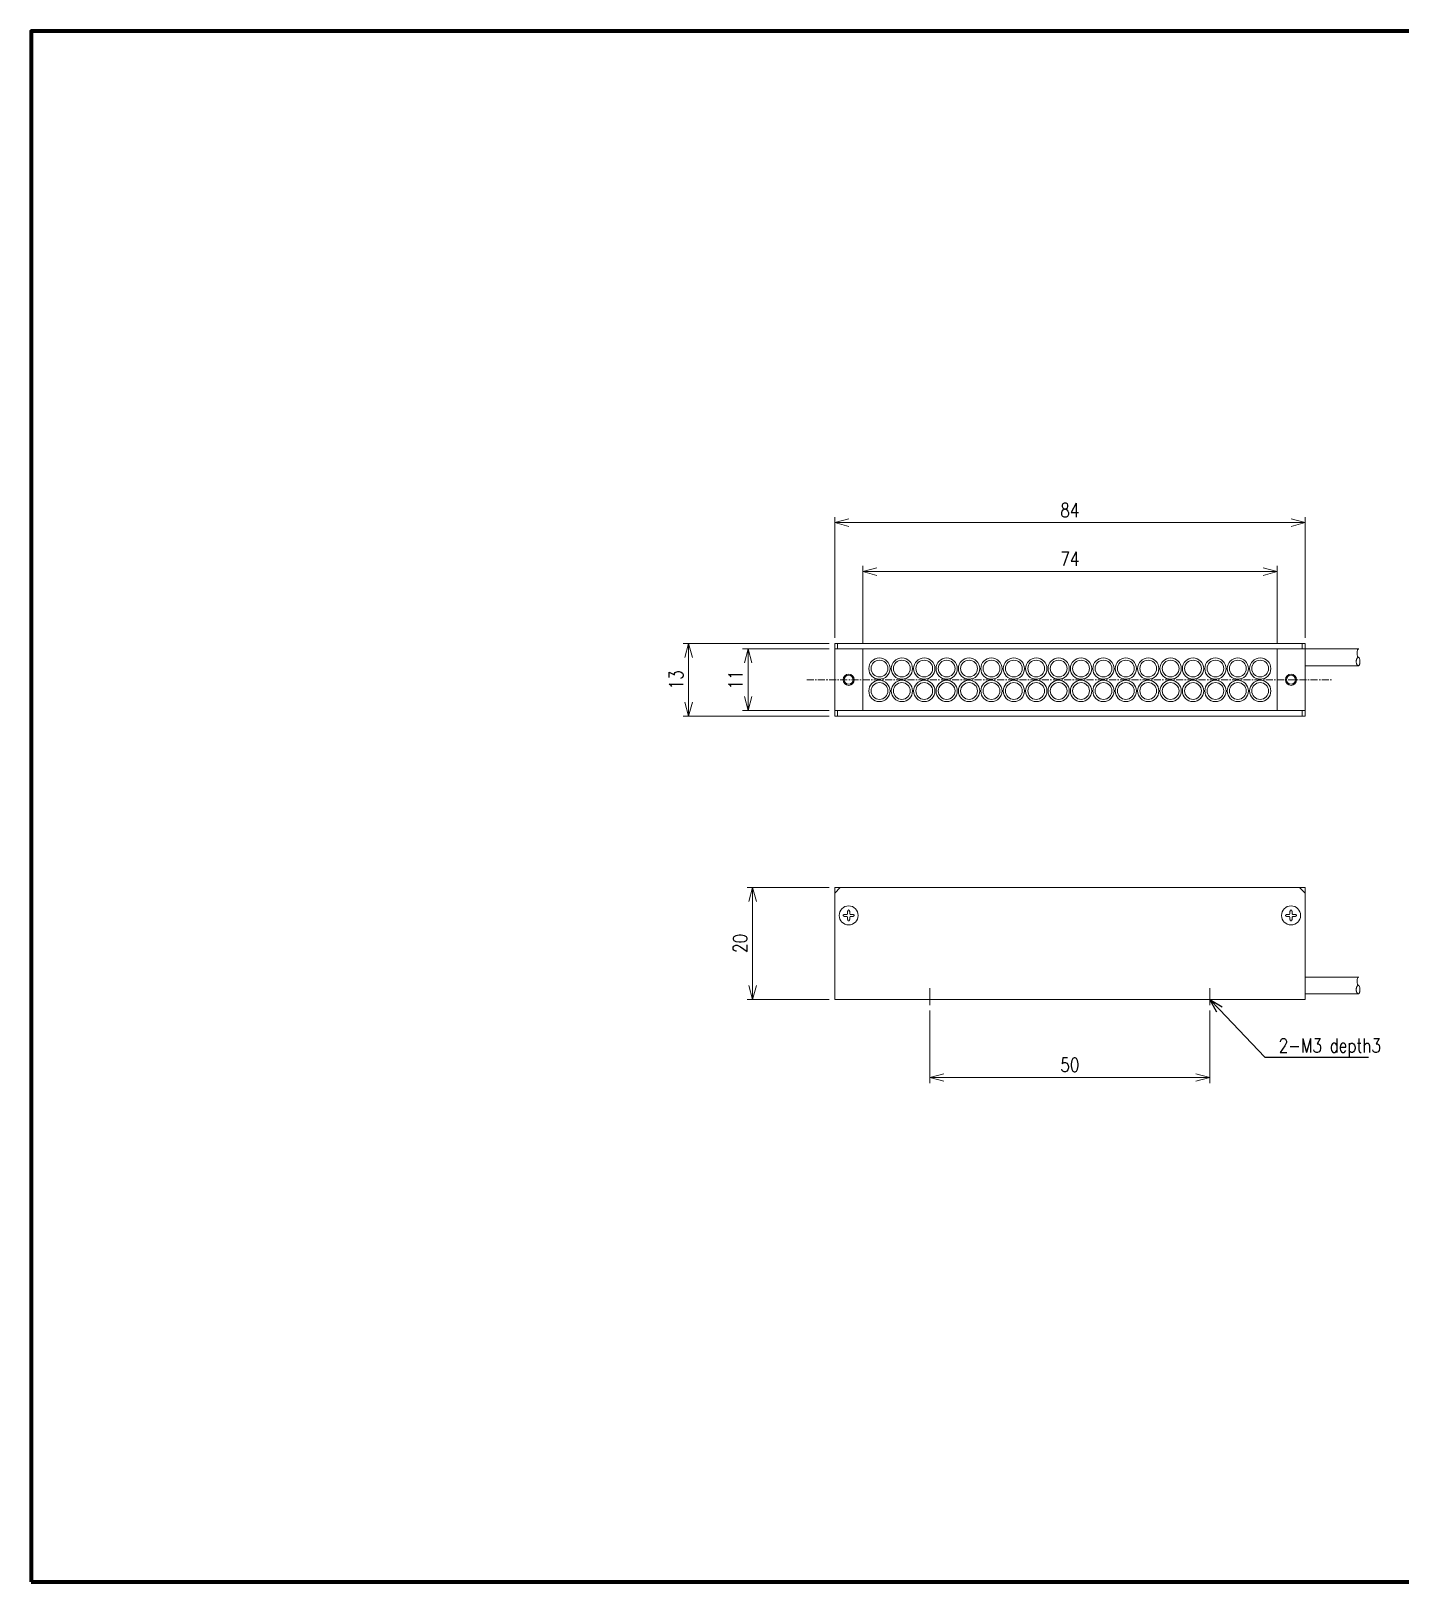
# Model space of a CAD drawing. Header units: millimetres. Extents: x 4 to 387, y 0 to 281.
# Drawn here: x 4 to 248.7, y 4 to 281 of the extents above; entities that cross this region are included whole.
import ezdxf
from ezdxf import colors
from ezdxf.entities.mleader import LeaderData, LeaderLine
from ezdxf.math import Vec2, Vec3

# ---------------------------------------------------------------- set-up
doc = ezdxf.new("R2010")
doc.units = ezdxf.units.MM
doc.linetypes.add('CENTER', pattern=[2, 1.25, -0.25, 0.25, -0.25])
doc.layers.get('0').update_dxf_attribs({"lineweight": 15})
doc.layers.get('Defpoints').update_dxf_attribs({"lineweight": 9})
for name, color, linetype, lineweight in [('2KD_寸法１', 7, 'Continuous', 15), ('2KD_寸法１ @ 1', 7, 'Continuous', 15), ('AUX', 7, 'Continuous', 40)]:
    doc.layers.add(name, color=color, linetype=linetype, lineweight=lineweight)
doc.styles.get("Standard").update_dxf_attribs({"font": 'simplex.shx', "width": 0.8, "bigfont": 'extfont.shx'})
doc.dimstyles.new('KD-STD', dxfattribs={"dimscale": 0, "dimtxt": 2.5, "dimasz": 2.5, "dimexe": 1, "dimexo": 1, "dimgap": 1, "dimtad": 1, "dimdsep": 46, "dimtxsty": 'Standard', "dimblk": 'OPEN30', "dimcen": 0, "dimadec": 0, "dimazin": 0, "dimtfac": 1, "dimtmove": 0, "dimatfit": 3, "dimldrblk": 'OPEN30', "dimfxl": 1, "dimtfill": 1, "dimtolj": 1, "dimtzin": 0, "dimlwd": 15, "dimlwe": 15, "dimarcsym": 0})

# ---------------------------------------------------------------- blocks, each defined once
blk = doc.blocks.new('_Open30')
at = {"lineweight": -2}
for p, q in [((-1, 0.27), (0, 0)), ((0, 0), (-1, -0.27)), ((0, 0), (-1, 0))]:
    blk.add_line(p, q, dxfattribs=at)
blk = doc.blocks.new('*D26')
at = {"layer": '2KD_寸法１', "color": 0, "lineweight": 15}
for p, q in [((146.53, 171.63), (120.44, 171.63)), ((121.44, 169.13), (121.44, 161.13)), ((146.53, 158.63), (120.44, 158.63))]:
    blk.add_line(p, q, dxfattribs=at)
at = {"layer": 'Defpoints', "color": 0}
for p in [(147.53, 171.63), (121.44, 158.63), (147.53, 158.63)]:
    blk.add_point(p, dxfattribs=at)
at = {"layer": '2KD_寸法１', "color": 0, "lineweight": 15, "xscale": 2.5, "yscale": 2.5, "zscale": 2.5}
for p, rotation in [((121.44, 171.63), 90), ((121.44, 158.63), 270)]:
    blk.add_blockref('_Open30', p, dxfattribs=dict(at, rotation=rotation))
at = {"layer": '2KD_寸法１', "color": 0, "insert": (119.19, 165.13), "char_height": 2.5, "attachment_point": 5, "rotation": 90, "bg_fill": 3, "box_fill_scale": 1.1, "bg_fill_color": 9, "bg_fill_true_color": 13158600, "bg_fill_transparency": 4392490}
blk.add_mtext('\\A1;13', dxfattribs=at)
blk = doc.blocks.new('*D27')
at = {"layer": '2KD_寸法１', "color": 0, "lineweight": 15}
for p, q in [((146.53, 170.63), (131.07, 170.63)), ((132.07, 168.13), (132.07, 162.13)), ((146.53, 159.63), (131.07, 159.63))]:
    blk.add_line(p, q, dxfattribs=at)
at = {"layer": 'Defpoints', "color": 0}
for p in [(147.53, 170.63), (132.07, 159.63), (147.53, 159.63)]:
    blk.add_point(p, dxfattribs=at)
at = {"layer": '2KD_寸法１', "color": 0, "lineweight": 15, "xscale": 2.5, "yscale": 2.5, "zscale": 2.5}
for p, rotation in [((132.07, 170.63), 90), ((132.07, 159.63), 270)]:
    blk.add_blockref('_Open30', p, dxfattribs=dict(at, rotation=rotation))
at = {"layer": '2KD_寸法１', "color": 0, "insert": (129.82, 165.13), "char_height": 2.5, "attachment_point": 5, "rotation": 90, "bg_fill": 3, "box_fill_scale": 1.1, "bg_fill_color": 9, "bg_fill_true_color": 13158600, "bg_fill_transparency": 4391950}
blk.add_mtext('\\A1;11', dxfattribs=at)
blk = doc.blocks.new('*D28')
at = {"layer": '2KD_寸法１', "color": 0, "lineweight": 15}
for p, q in [((147.53, 172.63), (147.53, 194.2)), ((231.53, 172.63), (231.53, 194.2)), ((150.03, 193.2), (229.03, 193.2))]:
    blk.add_line(p, q, dxfattribs=at)
at = {"layer": 'Defpoints', "color": 0}
for p in [(231.53, 193.2), (147.53, 171.63), (231.53, 171.63)]:
    blk.add_point(p, dxfattribs=at)
at = {"layer": '2KD_寸法１', "color": 0, "lineweight": 15, "xscale": 2.5, "yscale": 2.5, "zscale": 2.5, "rotation": 180}
blk.add_blockref('_Open30', (147.53, 193.2), dxfattribs=at)
at = {"layer": '2KD_寸法１', "color": 0, "lineweight": 15, "xscale": 2.5, "yscale": 2.5, "zscale": 2.5}
blk.add_blockref('_Open30', (231.53, 193.2), dxfattribs=at)
at = {"layer": '2KD_寸法１', "color": 0, "insert": (189.53, 195.45), "char_height": 2.5, "attachment_point": 5, "bg_fill": 3, "box_fill_scale": 1.1, "bg_fill_color": 9, "bg_fill_true_color": 13158600, "bg_fill_transparency": 4392702}
blk.add_mtext('\\A1;84', dxfattribs=at)
blk = doc.blocks.new('*D29')
at = {"layer": '2KD_寸法１', "color": 0, "lineweight": 15}
for p, q in [((152.53, 171.63), (152.53, 185.46)), ((155.03, 184.46), (224.03, 184.46)), ((226.53, 171.63), (226.53, 185.46))]:
    blk.add_line(p, q, dxfattribs=at)
at = {"layer": 'Defpoints', "color": 0}
for p in [(226.53, 184.46), (152.53, 170.63), (226.53, 170.63)]:
    blk.add_point(p, dxfattribs=at)
at = {"layer": '2KD_寸法１', "color": 0, "lineweight": 15, "xscale": 2.5, "yscale": 2.5, "zscale": 2.5, "rotation": 180}
blk.add_blockref('_Open30', (152.53, 184.46), dxfattribs=at)
at = {"layer": '2KD_寸法１', "color": 0, "lineweight": 15, "xscale": 2.5, "yscale": 2.5, "zscale": 2.5}
blk.add_blockref('_Open30', (226.53, 184.46), dxfattribs=at)
at = {"layer": '2KD_寸法１', "color": 0, "insert": (189.53, 186.71), "char_height": 2.5, "attachment_point": 5, "bg_fill": 3, "box_fill_scale": 1.1, "bg_fill_color": 9, "bg_fill_true_color": 13158600, "bg_fill_transparency": 4392050}
blk.add_mtext('\\A1;74', dxfattribs=at)
blk = doc.blocks.new('*D30')
at = {"layer": '2KD_寸法１', "color": 0, "lineweight": 15}
for p, q in [((146.53, 128.05), (131.87, 128.05)), ((132.87, 110.55), (132.87, 125.55)), ((146.53, 108.05), (131.87, 108.05))]:
    blk.add_line(p, q, dxfattribs=at)
at = {"layer": 'Defpoints', "color": 0}
for p in [(132.87, 128.05), (147.53, 128.05), (147.53, 108.05)]:
    blk.add_point(p, dxfattribs=at)
at = {"layer": '2KD_寸法１', "color": 0, "lineweight": 15, "xscale": 2.5, "yscale": 2.5, "zscale": 2.5}
for p, rotation in [((132.87, 128.05), 90), ((132.87, 108.05), 270)]:
    blk.add_blockref('_Open30', p, dxfattribs=dict(at, rotation=rotation))
at = {"layer": '2KD_寸法１', "color": 0, "insert": (130.62, 118.05), "char_height": 2.5, "attachment_point": 5, "rotation": 90, "bg_fill": 3, "box_fill_scale": 1.1, "bg_fill_color": 9, "bg_fill_true_color": 13158600, "bg_fill_transparency": 4391118}
blk.add_mtext('\\A1;20', dxfattribs=at)
blk = doc.blocks.new('*D31')
at = {"layer": '2KD_寸法１', "color": 0, "lineweight": 15}
for p, q in [((164.53, 106.05), (164.53, 93.1)), ((214.53, 106.05), (214.53, 93.1)), ((167.03, 94.1), (212.03, 94.1))]:
    blk.add_line(p, q, dxfattribs=at)
at = {"layer": 'Defpoints', "color": 0}
for p in [(164.53, 107.05), (214.53, 107.05), (214.53, 94.1)]:
    blk.add_point(p, dxfattribs=at)
at = {"layer": '2KD_寸法１', "color": 0, "lineweight": 15, "xscale": 2.5, "yscale": 2.5, "zscale": 2.5, "rotation": 180}
blk.add_blockref('_Open30', (164.53, 94.1), dxfattribs=at)
at = {"layer": '2KD_寸法１', "color": 0, "lineweight": 15, "xscale": 2.5, "yscale": 2.5, "zscale": 2.5}
blk.add_blockref('_Open30', (214.53, 94.1), dxfattribs=at)
at = {"layer": '2KD_寸法１', "color": 0, "insert": (189.53, 96.35), "char_height": 2.5, "attachment_point": 5, "bg_fill": 3, "box_fill_scale": 1.1, "bg_fill_color": 9, "bg_fill_true_color": 13158600, "bg_fill_transparency": 4392546}
blk.add_mtext('\\A1;50', dxfattribs=at)
blk = doc.blocks.new('A$C331E5AB9')
for p, q in [((-42, 0), (-42, 13)), ((-42, 13), (42, 13)), ((-42, 13), (42, 13)), ((-42, 0), (-42, 13)), ((-42, 12), (42, 12)), ((-42, 12), (-13, 12)), ((-42, 1), (-42, 12)), ((-41.5, 13), (-41.5, 12)), ((-37, 12), (-37, 1)), ((37, 12), (42, 12)), ((37, 1), (37, 12)), ((41.5, 12), (41.5, 13)), ((42, 13), (42, 0)), ((42, 13), (42, 0)), ((42, 12), (42, 1)), ((51.6, 12), (42, 12)), ((51.6, 9), (42, 9)), ((-42, 1), (42, 1)), ((-13, 1), (-42, 1)), ((42, 0), (-42, 0)), ((42, 0), (-42, 0)), ((-41.5, 1), (-41.5, 0)), ((42, 1), (37, 1)), ((41.5, 1), (41.5, 0))]:
    blk.add_line(p, q)
for points in [[(51.55, 10.5), (51.5066, 10.5114), (51.4645, 10.5452), (51.425, 10.6005), (51.3893, 10.6754), (51.3585, 10.7679), (51.3335, 10.875), (51.3151, 10.9935), (51.3038, 11.1197), (51.3, 11.25), (51.3038, 11.3802), (51.3151, 11.5065), (51.3335, 11.625), (51.3585, 11.7321), (51.3893, 11.8245), (51.425, 11.8995), (51.4645, 11.9547), (51.5066, 11.9886), (51.55, 12)], [(51.55, 9), (51.5151, 9.0028), (51.4805, 9.0114), (51.4465, 9.0255), (51.4132, 9.0452), (51.381, 9.0703), (51.35, 9.1005), (51.3206, 9.1356), (51.2929, 9.1755), (51.2672, 9.2197), (51.2436, 9.2679), (51.2223, 9.3199), (51.2036, 9.375), (51.1875, 9.4331), (51.1741, 9.4935), (51.1636, 9.5559), (51.1561, 9.6197), (51.1515, 9.6846), (51.15, 9.75), (51.1515, 9.8154), (51.1561, 9.8803), (51.1636, 9.9441), (51.1741, 10.0065), (51.1875, 10.0669), (51.2036, 10.125), (51.2223, 10.1801), (51.2436, 10.2321), (51.2672, 10.2803), (51.2929, 10.3245), (51.3206, 10.3644), (51.35, 10.3995), (51.381, 10.4297), (51.4132, 10.4548), (51.4465, 10.4745), (51.4805, 10.4886), (51.5151, 10.4972), (51.55, 10.5)], [(51.55, 10.5), (51.5934, 10.4886), (51.6355, 10.4547), (51.675, 10.3995), (51.7107, 10.3245), (51.7415, 10.2321), (51.7665, 10.125), (51.7849, 10.0065), (51.7962, 9.8802), (51.8, 9.75), (51.7962, 9.6197), (51.7849, 9.4935), (51.7665, 9.375), (51.7415, 9.2679), (51.7107, 9.1754), (51.675, 9.1005), (51.6355, 9.0452), (51.5934, 9.0114), (51.55, 9)]]:
    blk.add_lwpolyline(points)
for centre, radius in [((-34, 8.5), 1.9), ((-34, 8.5), 1.5), ((-30, 8.5), 1.9), ((-30, 8.5), 1.5), ((-26, 8.5), 1.9), ((-26, 8.5), 1.5), ((-22, 8.5), 1.9), ((-22, 8.5), 1.5), ((-18, 8.5), 1.9), ((-18, 8.5), 1.5), ((-14, 8.5), 1.9), ((-14, 8.5), 1.5), ((-10, 8.5), 1.9), ((-10, 8.5), 1.5), ((-6, 8.5), 1.9), ((-6, 8.5), 1.5), ((-2, 8.5), 1.9), ((-2, 8.5), 1.5), ((2, 8.5), 1.9), ((2, 8.5), 1.5), ((6, 8.5), 1.9), ((6, 8.5), 1.5), ((10, 8.5), 1.9), ((10, 8.5), 1.5), ((14, 8.5), 1.9), ((14, 8.5), 1.5), ((18, 8.5), 1.9), ((18, 8.5), 1.5), ((22, 8.5), 1.9), ((22, 8.5), 1.5), ((26, 8.5), 1.9), ((26, 8.5), 1.5), ((30, 8.5), 1.9), ((30, 8.5), 1.5), ((34, 8.5), 1.9), ((34, 8.5), 1.5), ((-39.5, 6.5), 1), ((-39.5, 6.5), 0.8), ((-34, 4.5), 1.9), ((-34, 4.5), 1.5), ((-30, 4.5), 1.9), ((-30, 4.5), 1.5), ((-26, 4.5), 1.9), ((-26, 4.5), 1.5), ((-22, 4.5), 1.9), ((-22, 4.5), 1.5), ((-18, 4.5), 1.9), ((-18, 4.5), 1.5), ((-14, 4.5), 1.9), ((-14, 4.5), 1.5), ((-10, 4.5), 1.9), ((-10, 4.5), 1.5), ((-6, 4.5), 1.9), ((-6, 4.5), 1.5), ((-2, 4.5), 1.9), ((-2, 4.5), 1.5), ((2, 4.5), 1.9), ((2, 4.5), 1.5), ((6, 4.5), 1.9), ((6, 4.5), 1.5), ((10, 4.5), 1.9), ((10, 4.5), 1.5), ((14, 4.5), 1.9), ((14, 4.5), 1.5), ((18, 4.5), 1.9), ((18, 4.5), 1.5), ((22, 4.5), 1.9), ((22, 4.5), 1.5), ((26, 4.5), 1.9), ((26, 4.5), 1.5), ((30, 4.5), 1.9), ((30, 4.5), 1.5), ((34, 4.5), 1.9), ((34, 4.5), 1.5), ((39.5, 6.5), 1), ((39.5, 6.5), 0.8)]:
    blk.add_circle(centre, radius)
for radius in [1, 0.8]:
    blk.add_arc((39.5, 6.5), radius, 180, 0)
blk = doc.blocks.new('A$C458A253F')
for p, q in [((-42, 20), (42, 20)), ((-41, 20), (-42, 19)), ((-42, 0), (-42, 20)), ((41, 20), (12, 20)), ((42, 19), (41, 20)), ((42, 0), (42, 20)), ((42, 19), (42, 0)), ((42, 19), (42, 0)), ((-39.7935, 15.1955), (-40.0872, 15.1955)), ((-39.7935, 14.8039), (-40.0872, 14.8039)), ((-39.7935, 15.1956), (-39.6956, 15.2935)), ((-39.7935, 14.8039), (-39.6956, 14.706)), ((-39.6956, 15.2935), (-39.6956, 15.5872)), ((-39.6956, 14.706), (-39.6956, 14.4123)), ((-39.304, 15.2935), (-39.304, 15.5872)), ((-39.304, 14.706), (-39.304, 14.4123)), ((-39.206, 15.1956), (-39.3039, 15.2935)), ((-39.206, 14.8039), (-39.3039, 14.706)), ((-39.206, 15.1955), (-38.9123, 15.1955)), ((-39.206, 14.8039), (-38.9123, 14.8039)), ((39.2065, 15.1955), (38.9128, 15.1955)), ((39.2065, 14.8039), (38.9128, 14.8039)), ((39.2065, 15.1956), (39.3044, 15.2935)), ((39.2065, 14.8039), (39.3044, 14.706)), ((39.3044, 15.2935), (39.3044, 15.5872)), ((39.3044, 14.706), (39.3044, 14.4123)), ((39.696, 15.2935), (39.696, 15.5872)), ((39.696, 14.706), (39.696, 14.4123)), ((39.794, 15.1956), (39.6961, 15.2935)), ((39.794, 14.8039), (39.6961, 14.706)), ((39.794, 15.1955), (40.0877, 15.1955)), ((39.794, 14.8039), (40.0877, 14.8039)), ((51.6, 4), (42, 4)), ((-42, 0), (42, 0)), ((51.6, 1), (42, 1))]:
    blk.add_line(p, q)
for points in [[(-40.0872, 15.1955), (-40.1213, 15.1948), (-40.1552, 15.1925), (-40.1886, 15.1888), (-40.2211, 15.1837), (-40.2527, 15.1771), (-40.283, 15.1693), (-40.3118, 15.1601), (-40.3389, 15.1497), (-40.3641, 15.1382), (-40.3872, 15.1256), (-40.408, 15.112), (-40.4263, 15.0976), (-40.4421, 15.0825), (-40.4552, 15.0667), (-40.4654, 15.0504), (-40.4728, 15.0337), (-40.4773, 15.0168), (-40.4788, 14.9997), (-40.4773, 14.9826), (-40.4728, 14.9657), (-40.4654, 14.949), (-40.4552, 14.9327), (-40.4421, 14.9169), (-40.4263, 14.9018), (-40.408, 14.8874), (-40.3872, 14.8738), (-40.3641, 14.8612), (-40.3389, 14.8497), (-40.3118, 14.8393), (-40.283, 14.8301), (-40.2527, 14.8223), (-40.2211, 14.8157), (-40.1886, 14.8106), (-40.1552, 14.8069), (-40.1213, 14.8046), (-40.0872, 14.8039)], [(-39.304, 15.5872), (-39.3047, 15.6213), (-39.307, 15.6552), (-39.3107, 15.6886), (-39.3158, 15.7211), (-39.3224, 15.7527), (-39.3302, 15.783), (-39.3394, 15.8118), (-39.3498, 15.8389), (-39.3613, 15.8641), (-39.3739, 15.8872), (-39.3875, 15.908), (-39.4019, 15.9263), (-39.417, 15.9421), (-39.4328, 15.9552), (-39.4491, 15.9654), (-39.4658, 15.9728), (-39.4827, 15.9773), (-39.4998, 15.9788), (-39.5169, 15.9773), (-39.5338, 15.9728), (-39.5505, 15.9654), (-39.5668, 15.9552), (-39.5826, 15.9421), (-39.5977, 15.9263), (-39.6121, 15.908), (-39.6257, 15.8872), (-39.6383, 15.8641), (-39.6498, 15.8389), (-39.6602, 15.8118), (-39.6694, 15.783), (-39.6772, 15.7527), (-39.6838, 15.7211), (-39.6889, 15.6886), (-39.6926, 15.6552), (-39.6949, 15.6213), (-39.6956, 15.5872)], [(-39.6956, 14.4123), (-39.6949, 14.3782), (-39.6926, 14.3443), (-39.6889, 14.3109), (-39.6838, 14.2784), (-39.6772, 14.2468), (-39.6694, 14.2165), (-39.6602, 14.1877), (-39.6498, 14.1606), (-39.6383, 14.1354), (-39.6257, 14.1123), (-39.6121, 14.0915), (-39.5977, 14.0732), (-39.5826, 14.0574), (-39.5668, 14.0443), (-39.5505, 14.0341), (-39.5338, 14.0267), (-39.5169, 14.0222), (-39.4998, 14.0207), (-39.4827, 14.0222), (-39.4658, 14.0267), (-39.4491, 14.0341), (-39.4328, 14.0443), (-39.417, 14.0574), (-39.4019, 14.0732), (-39.3875, 14.0915), (-39.3739, 14.1123), (-39.3613, 14.1354), (-39.3498, 14.1606), (-39.3394, 14.1877), (-39.3302, 14.2165), (-39.3224, 14.2468), (-39.3158, 14.2784), (-39.3107, 14.3109), (-39.307, 14.3443), (-39.3047, 14.3782), (-39.304, 14.4123)], [(-38.9123, 14.8039), (-38.8782, 14.8046), (-38.8443, 14.8069), (-38.8109, 14.8106), (-38.7784, 14.8157), (-38.7468, 14.8223), (-38.7165, 14.8301), (-38.6877, 14.8393), (-38.6606, 14.8497), (-38.6354, 14.8612), (-38.6123, 14.8738), (-38.5915, 14.8874), (-38.5732, 14.9018), (-38.5574, 14.9169), (-38.5443, 14.9327), (-38.5341, 14.949), (-38.5267, 14.9657), (-38.5222, 14.9826), (-38.5207, 14.9997), (-38.5222, 15.0168), (-38.5267, 15.0337), (-38.5341, 15.0504), (-38.5443, 15.0667), (-38.5574, 15.0825), (-38.5732, 15.0976), (-38.5915, 15.112), (-38.6123, 15.1256), (-38.6354, 15.1382), (-38.6606, 15.1497), (-38.6877, 15.1601), (-38.7165, 15.1693), (-38.7468, 15.1771), (-38.7784, 15.1837), (-38.8109, 15.1888), (-38.8443, 15.1925), (-38.8782, 15.1948), (-38.9123, 15.1955)], [(38.9128, 15.1955), (38.8787, 15.1948), (38.8448, 15.1925), (38.8114, 15.1888), (38.7789, 15.1837), (38.7473, 15.1771), (38.717, 15.1693), (38.6882, 15.1601), (38.6611, 15.1497), (38.6359, 15.1382), (38.6128, 15.1256), (38.592, 15.112), (38.5737, 15.0976), (38.5579, 15.0825), (38.5448, 15.0667), (38.5346, 15.0504), (38.5272, 15.0337), (38.5227, 15.0168), (38.5212, 14.9997), (38.5227, 14.9826), (38.5272, 14.9657), (38.5346, 14.949), (38.5448, 14.9327), (38.5579, 14.9169), (38.5737, 14.9018), (38.592, 14.8874), (38.6128, 14.8738), (38.6359, 14.8612), (38.6611, 14.8497), (38.6882, 14.8393), (38.717, 14.8301), (38.7473, 14.8223), (38.7789, 14.8157), (38.8114, 14.8106), (38.8448, 14.8069), (38.8787, 14.8046), (38.9128, 14.8039)], [(39.696, 15.5872), (39.6953, 15.6213), (39.693, 15.6552), (39.6893, 15.6886), (39.6842, 15.7211), (39.6776, 15.7527), (39.6698, 15.783), (39.6606, 15.8118), (39.6502, 15.8389), (39.6387, 15.8641), (39.6261, 15.8872), (39.6125, 15.908), (39.5981, 15.9263), (39.583, 15.9421), (39.5672, 15.9552), (39.5509, 15.9654), (39.5342, 15.9728), (39.5173, 15.9773), (39.5002, 15.9788), (39.4831, 15.9773), (39.4662, 15.9728), (39.4495, 15.9654), (39.4332, 15.9552), (39.4174, 15.9421), (39.4023, 15.9263), (39.3879, 15.908), (39.3743, 15.8872), (39.3617, 15.8641), (39.3502, 15.8389), (39.3398, 15.8118), (39.3306, 15.783), (39.3228, 15.7527), (39.3162, 15.7211), (39.3111, 15.6886), (39.3074, 15.6552), (39.3051, 15.6213), (39.3044, 15.5872)], [(39.3044, 14.4123), (39.3051, 14.3782), (39.3074, 14.3443), (39.3111, 14.3109), (39.3162, 14.2784), (39.3228, 14.2468), (39.3306, 14.2165), (39.3398, 14.1877), (39.3502, 14.1606), (39.3617, 14.1354), (39.3743, 14.1123), (39.3879, 14.0915), (39.4023, 14.0732), (39.4174, 14.0574), (39.4332, 14.0443), (39.4495, 14.0341), (39.4662, 14.0267), (39.4831, 14.0222), (39.5002, 14.0207), (39.5173, 14.0222), (39.5342, 14.0267), (39.5509, 14.0341), (39.5672, 14.0443), (39.583, 14.0574), (39.5981, 14.0732), (39.6125, 14.0915), (39.6261, 14.1123), (39.6387, 14.1354), (39.6502, 14.1606), (39.6606, 14.1877), (39.6698, 14.2165), (39.6776, 14.2468), (39.6842, 14.2784), (39.6893, 14.3109), (39.693, 14.3443), (39.6953, 14.3782), (39.696, 14.4123)], [(40.0877, 14.8039), (40.1218, 14.8046), (40.1557, 14.8069), (40.1891, 14.8106), (40.2216, 14.8157), (40.2532, 14.8223), (40.2835, 14.8301), (40.3123, 14.8393), (40.3394, 14.8497), (40.3646, 14.8612), (40.3877, 14.8738), (40.4085, 14.8874), (40.4268, 14.9018), (40.4426, 14.9169), (40.4557, 14.9327), (40.4659, 14.949), (40.4733, 14.9657), (40.4778, 14.9826), (40.4793, 14.9997), (40.4778, 15.0168), (40.4733, 15.0337), (40.4659, 15.0504), (40.4557, 15.0667), (40.4426, 15.0825), (40.4268, 15.0976), (40.4085, 15.112), (40.3877, 15.1256), (40.3646, 15.1382), (40.3394, 15.1497), (40.3123, 15.1601), (40.2835, 15.1693), (40.2532, 15.1771), (40.2216, 15.1837), (40.1891, 15.1888), (40.1557, 15.1925), (40.1218, 15.1948), (40.0877, 15.1955)], [(51.55, 2.5), (51.5066, 2.5114), (51.4645, 2.5452), (51.425, 2.6005), (51.3893, 2.6754), (51.3585, 2.7679), (51.3335, 2.875), (51.3151, 2.9935), (51.3038, 3.1197), (51.3, 3.25), (51.3038, 3.3802), (51.3151, 3.5065), (51.3335, 3.625), (51.3585, 3.7321), (51.3893, 3.8245), (51.425, 3.8995), (51.4645, 3.9547), (51.5066, 3.9886), (51.55, 4)], [(51.55, 1), (51.5151, 1.0028), (51.4805, 1.0114), (51.4465, 1.0255), (51.4132, 1.0452), (51.381, 1.0703), (51.35, 1.1005), (51.3206, 1.1356), (51.2929, 1.1755), (51.2672, 1.2197), (51.2436, 1.2679), (51.2223, 1.3199), (51.2036, 1.375), (51.1875, 1.4331), (51.1741, 1.4935), (51.1636, 1.5559), (51.1561, 1.6197), (51.1515, 1.6846), (51.15, 1.75), (51.1515, 1.8154), (51.1561, 1.8803), (51.1636, 1.9441), (51.1741, 2.0065), (51.1875, 2.0669), (51.2036, 2.125), (51.2223, 2.1801), (51.2436, 2.2321), (51.2672, 2.2803), (51.2929, 2.3245), (51.3206, 2.3644), (51.35, 2.3995), (51.381, 2.4297), (51.4132, 2.4548), (51.4465, 2.4745), (51.4805, 2.4886), (51.5151, 2.4972), (51.55, 2.5)], [(51.55, 2.5), (51.5934, 2.4886), (51.6355, 2.4547), (51.675, 2.3995), (51.7107, 2.3245), (51.7415, 2.2321), (51.7665, 2.125), (51.7849, 2.0065), (51.7962, 1.8802), (51.8, 1.75), (51.7962, 1.6197), (51.7849, 1.4935), (51.7665, 1.375), (51.7415, 1.2679), (51.7107, 1.1754), (51.675, 1.1005), (51.6355, 1.0452), (51.5934, 1.0114), (51.55, 1)]]:
    blk.add_lwpolyline(points)
for centre in [(-39.4997, 14.9997), (39.5003, 14.9997)]:
    blk.add_circle(centre, 1.7)

msp = doc.modelspace()

# ---------------------------------------------------------------- linework, layer by layer
for p, q in [((164.526, 110.045), (164.526, 107.045)), ((214.526, 110.045), (214.526, 107.045))]:
    msp.add_line(p, q)
at = {"layer": 'AUX', "lineweight": 70}
msp.add_lwpolyline([(4, 4), (387, 4), (387, 281), (4, 281)], close=True, dxfattribs=at)

# ---------------------------------------------------------------- next in the draw order: dimensions: what is measured, and where the dimension line sits
at = {"layer": '2KD_寸法１ @ 1'}
for base, p1, p2, picture, middle in [((121.436, 158.634), (147.526, 171.634), (147.526, 158.634), '*D26', (119.186, 165.134)), ((132.874, 128.045), (147.526, 108.045), (147.526, 128.045), '*D30', (130.624, 118.045))]:
    dim = msp.add_linear_dim(base=base, p1=p1, p2=p2, angle=90, dimstyle='KD-STD', override={"dimscale": 1, "dimtix": 0, "dimtofl": 1, "dimtmove": 0, "dimatfit": 3, "dimtfillclr": 256}, dxfattribs=at)
    dim.commit()
    dim.dimension.update_dxf_attribs({"geometry": picture, "text_midpoint": middle})
dim = msp.add_linear_dim(base=(214.526, 94.097), p1=(164.526, 107.045), p2=(214.526, 107.045), dimstyle='KD-STD', override={"dimscale": 1, "dimtix": 0, "dimtofl": 1, "dimtmove": 0, "dimatfit": 3, "dimtfillclr": 256}, dxfattribs=at)
dim.commit()
dim.dimension.update_dxf_attribs({"geometry": '*D31', "text_midpoint": (189.526, 96.347)})

# ---------------------------------------------------------------- next in the draw order: block references
msp.add_blockref('A$C458A253F', (189.526, 108.045))

# ---------------------------------------------------------------- next in the draw order: dimensions: what is measured, and where the dimension line sits
dim = msp.add_linear_dim(base=(132.066, 159.634), p1=(147.526, 170.634), p2=(147.526, 159.634), angle=90, dimstyle='KD-STD', override={"dimscale": 1, "dimtix": 0, "dimtofl": 1, "dimtmove": 0, "dimatfit": 3, "dimtfillclr": 256}, dxfattribs=at)
dim.commit()
dim.dimension.update_dxf_attribs({"geometry": '*D27', "text_midpoint": (129.816, 165.134)})

# ---------------------------------------------------------------- next in the draw order: leaders
ml = msp.add_multileader_mtext('Standard', dxfattribs=at)
ml.set_content('2-M3 depth3', color=256)
ml.set_leader_properties()
ml.set_arrow_properties(name='OPEN30')
ml.build(insert=Vec2(0, 0))
ml.multileader.update_dxf_attribs({"text_left_attachment_type": 6, "text_right_attachment_type": 6, "dogleg_length": 1.5, "arrow_head_size": 2.5})
ctx = ml.context
ctx.base_point, ctx.char_height, ctx.arrow_head_size, ctx.landing_gap_size, ctx.plane_origin = Vec3(225.834, 97.718), 2.5, 2.5, 1, Vec3(214.526, 108.045)
ctx.left_attachment, ctx.right_attachment = 6, 6
notes = []
notes.append((ctx, [(0, (1, 1, 0), (224.334, 97.718), (1, 0), 1.5, [(0, [(214.526, 108.045)], 0, [])])]))
ctx.mtext.insert, ctx.mtext.flow_direction = Vec3(226.834, 101.051), 5
for ctx, leaders in notes:
    for number, flags, end, landing, length, lines in leaders:
        leader = LeaderData()
        leader.index, (leader.has_last_leader_line, leader.has_dogleg_vector, leader.attachment_direction) = number, flags
        leader.last_leader_point, leader.dogleg_vector, leader.dogleg_length = Vec3(end), Vec3(landing), length
        for number, points, colour, breaks in lines:
            line = LeaderLine()
            line.index, line.vertices, line.color, line.breaks = number, Vec3.list(points), colors.encode_raw_color(colour), breaks
            leader.lines.append(line)
        ctx.leaders.append(leader)

# ---------------------------------------------------------------- next in the draw order: linework, layer by layer
at = {"color": 2, "linetype": 'CENTER'}
msp.add_line((142.526, 165.134), (236.526, 165.134), dxfattribs=at)

# ---------------------------------------------------------------- next in the draw order: dimensions: what is measured, and where the dimension line sits
at = {"layer": '2KD_寸法１ @ 1'}
dim = msp.add_linear_dim(base=(231.526, 193.199), p1=(147.526, 171.634), p2=(231.526, 171.634), dimstyle='KD-STD', override={"dimscale": 1, "dimtix": 0, "dimtofl": 1, "dimtmove": 0, "dimatfit": 3, "dimtfillclr": 256}, dxfattribs=at)
dim.commit()
dim.dimension.update_dxf_attribs({"geometry": '*D28', "text_midpoint": (189.526, 195.449)})

# ---------------------------------------------------------------- next in the draw order: dimensions: what is measured, and where the dimension line sits
dim = msp.add_linear_dim(base=(226.526, 184.457), p1=(152.526, 170.634), p2=(226.526, 170.634), dimstyle='KD-STD', override={"dimscale": 1, "dimtix": 0, "dimtofl": 1, "dimtmove": 0, "dimatfit": 3, "dimtfillclr": 256}, dxfattribs=at)
dim.commit()
dim.dimension.update_dxf_attribs({"geometry": '*D29', "text_midpoint": (189.526, 186.707)})

# ---------------------------------------------------------------- next in the draw order: block references
msp.add_blockref('A$C331E5AB9', (189.526, 158.634))

doc.saveas('drawing.dxf')
